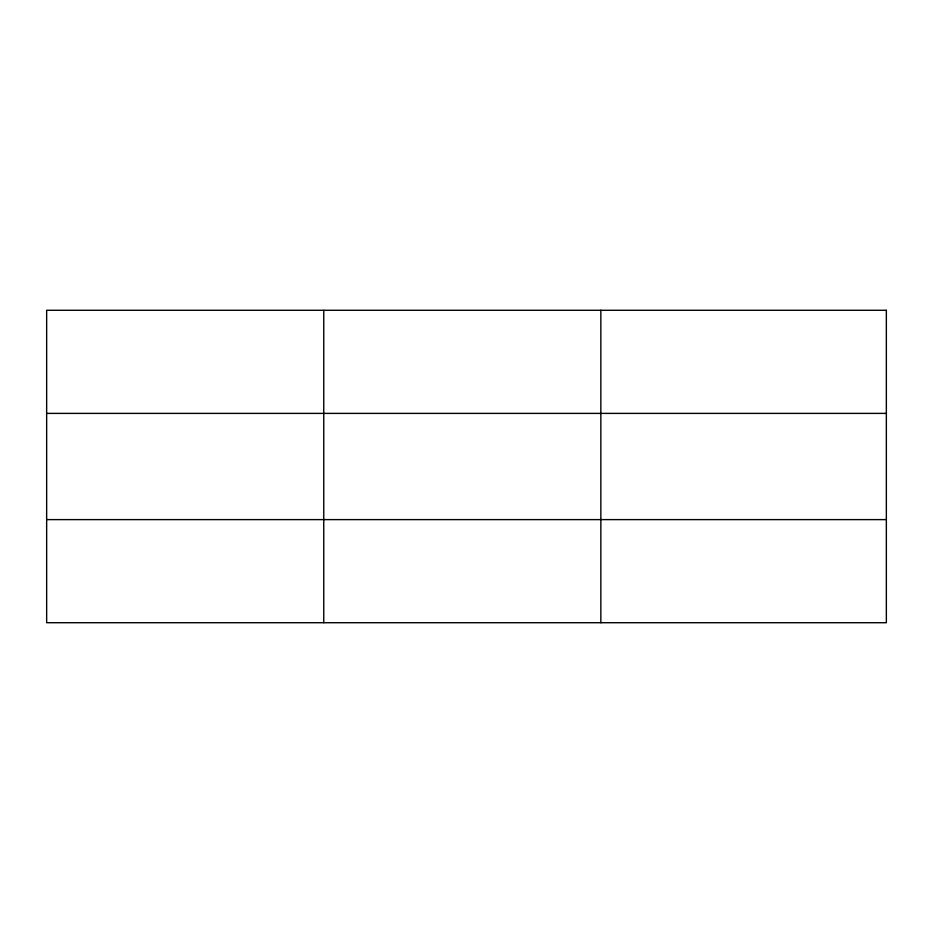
<?xml version="1.0" encoding="UTF-8"?>
<svg xmlns="http://www.w3.org/2000/svg" width="933" height="933" viewBox="0 0 933 933"><rect width="100%" height="100%" fill="white"/><g stroke="black" fill="none" stroke-linecap="round" stroke-linejoin="round"><path stroke-width="1.4" d="M323.751 310.281L323.751 622.719M600.852 310.281L600.852 622.719M46.65 413.389L886.35 413.389M46.65 519.611L886.35 519.611M886.35 310.281L886.35 622.719L46.65 622.719L46.65 310.281L886.35 310.281"/></g></svg>
